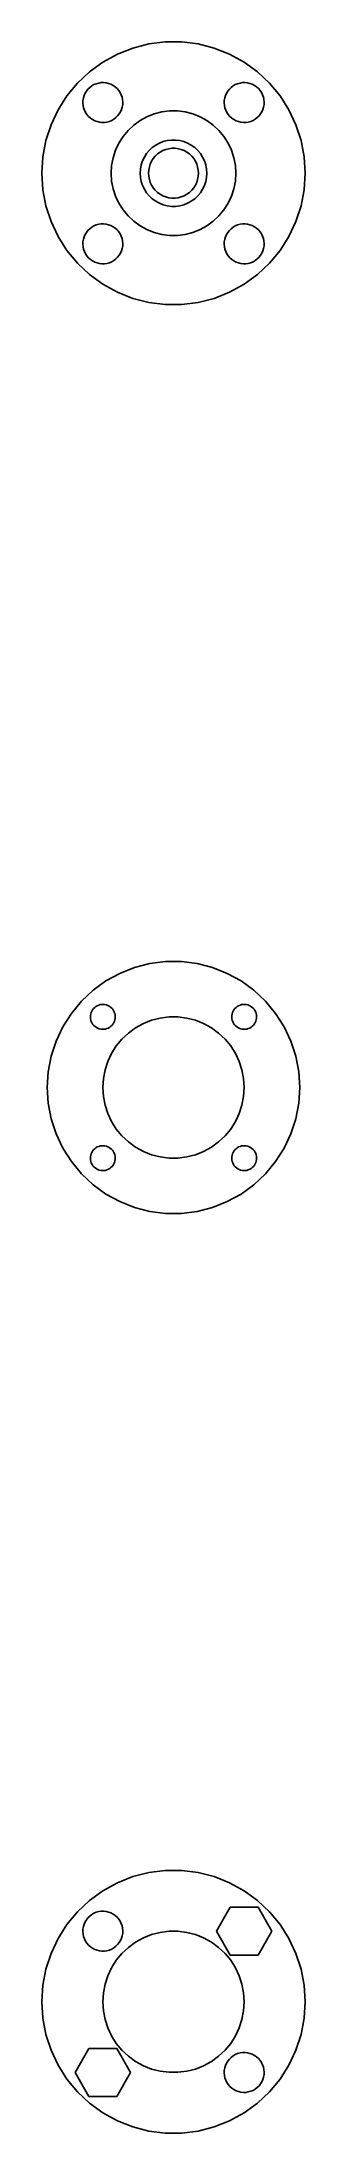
# Model space of a CAD drawing. Header units: metres. Extents: x -16 to 16, y -16 to 236.
import ezdxf

# ---------------------------------------------------------------- set-up
doc = ezdxf.new("R2010")
doc.units = ezdxf.units.M

msp = doc.modelspace()

# ---------------------------------------------------------------- linework, layer by layer
for p, q in [((-6.7422, 234.328), (-8.4848, 233.37)), ((-4.89328, 235.06), (-6.7422, 234.328)), ((-2.96718, 235.555), (-4.89328, 235.06)), ((-0.99428, 235.804), (-2.96718, 235.555)), ((0.99428, 235.804), (-0.99428, 235.804)), ((2.96718, 235.555), (0.99428, 235.804)), ((4.89328, 235.06), (2.96718, 235.555)), ((6.7422, 234.328), (4.89328, 235.06)), ((8.4848, 233.37), (6.7422, 234.328)), ((-10.0936, 232.201), (-11.5432, 230.84)), ((-8.4848, 233.37), (-10.0936, 232.201)), ((10.0936, 232.201), (8.4848, 233.37)), ((11.5432, 230.84), (10.0936, 232.201)), ((-12.8108, 229.308), (-13.8763, 227.629)), ((-11.5432, 230.84), (-12.8108, 229.308)), ((-10.8868, 228.751), (-10.8366, 229.048)), ((-10.8366, 229.048), (-10.7495, 229.337)), ((-10.7495, 229.337), (-10.6269, 229.612)), ((-10.6269, 229.612), (-10.4707, 229.87)), ((-10.4707, 229.87), (-10.2835, 230.106)), ((-10.2835, 230.106), (-10.0682, 230.317)), ((-10.0682, 230.317), (-9.82812, 230.499)), ((-9.82812, 230.499), (-9.56712, 230.65)), ((-9.56712, 230.65), (-9.28928, 230.766)), ((-9.28928, 230.766), (-8.99898, 230.848)), ((-8.99898, 230.848), (-8.70082, 230.892)), ((-8.70082, 230.892), (-8.39949, 230.898)), ((-8.39949, 230.898), (-8.09975, 230.866)), ((-8.09975, 230.866), (-7.80632, 230.798)), ((-7.80632, 230.798), (-7.52382, 230.693)), ((-7.52382, 230.693), (-7.25673, 230.553)), ((-7.25673, 230.553), (-7.00923, 230.381)), ((-7.00923, 230.381), (-6.78526, 230.179)), ((-6.78526, 230.179), (-6.58832, 229.951)), ((-6.58832, 229.951), (-6.42152, 229.7)), ((-6.42152, 229.7), (-6.28752, 229.43)), ((-6.28752, 229.43), (-6.1884, 229.145)), ((-6.1884, 229.145), (-6.12573, 228.851)), ((6.11314, 228.751), (6.16341, 229.048)), ((6.16341, 229.048), (6.25052, 229.337)), ((6.25052, 229.337), (6.37311, 229.612)), ((6.37311, 229.612), (6.52924, 229.87)), ((6.52924, 229.87), (6.71645, 230.106)), ((6.71645, 230.106), (6.93178, 230.317)), ((6.93178, 230.317), (7.17186, 230.499)), ((7.17186, 230.499), (7.43286, 230.65)), ((7.43286, 230.65), (7.71071, 230.766)), ((7.71071, 230.766), (8.00101, 230.848)), ((8.00101, 230.848), (8.29916, 230.892)), ((8.29916, 230.892), (8.60049, 230.898)), ((8.60049, 230.898), (8.90024, 230.866)), ((8.90024, 230.866), (9.19366, 230.798)), ((9.19366, 230.798), (9.47617, 230.693)), ((9.47617, 230.693), (9.74326, 230.553)), ((9.74326, 230.553), (9.99075, 230.381)), ((9.99075, 230.381), (10.2147, 230.179)), ((10.2147, 230.179), (10.4117, 229.951)), ((10.4117, 229.951), (10.5785, 229.7)), ((10.5785, 229.7), (10.7125, 229.43)), ((10.7125, 229.43), (10.8116, 229.145)), ((10.8116, 229.145), (10.8743, 228.851)), ((12.8108, 229.308), (11.5432, 230.84)), ((13.8763, 227.629), (12.8108, 229.308)), ((-13.8763, 227.629), (-14.723, 225.829)), ((-10.8995, 228.45), (-10.8868, 228.751)), ((-10.8743, 228.149), (-10.8995, 228.45)), ((-10.8116, 227.855), (-10.8743, 228.149)), ((-10.7125, 227.57), (-10.8116, 227.855)), ((-10.5785, 227.3), (-10.7125, 227.57)), ((-10.4117, 227.049), (-10.5785, 227.3)), ((-10.2147, 226.821), (-10.4117, 227.049)), ((-9.99075, 226.619), (-10.2147, 226.821)), ((-9.74326, 226.447), (-9.99075, 226.619)), ((-9.47617, 226.307), (-9.74326, 226.447)), ((-7.17186, 226.501), (-7.43286, 226.35)), ((-6.93178, 226.683), (-7.17186, 226.501)), ((-6.71645, 226.894), (-6.93178, 226.683)), ((-6.52924, 227.13), (-6.71645, 226.894)), ((-6.37311, 227.388), (-6.52924, 227.13)), ((-6.25052, 227.663), (-6.37311, 227.388)), ((-6.16341, 227.952), (-6.25052, 227.663)), ((-6.11314, 228.249), (-6.16341, 227.952)), ((-6.12573, 228.851), (-6.10052, 228.55)), ((-6.10052, 228.55), (-6.11314, 228.249)), ((-4.01869, 226.332), (-3.19334, 226.786)), ((-3.19334, 226.786), (-2.31763, 227.133)), ((-2.31763, 227.133), (-1.40535, 227.367)), ((-1.40535, 227.367), (-0.47092, 227.485)), ((-0.47092, 227.485), (0.47092, 227.485)), ((0.47092, 227.485), (1.40535, 227.367)), ((1.40535, 227.367), (2.31763, 227.133)), ((2.31763, 227.133), (3.19334, 226.786)), ((3.19334, 226.786), (4.01869, 226.332)), ((6.10052, 228.45), (6.11314, 228.751)), ((6.12573, 228.149), (6.10052, 228.45)), ((6.1884, 227.855), (6.12573, 228.149)), ((6.28752, 227.57), (6.1884, 227.855)), ((6.42152, 227.3), (6.28752, 227.57)), ((6.58832, 227.049), (6.42152, 227.3)), ((6.78526, 226.821), (6.58832, 227.049)), ((7.00923, 226.619), (6.78526, 226.821)), ((7.25673, 226.447), (7.00923, 226.619)), ((7.52382, 226.307), (7.25673, 226.447)), ((9.82812, 226.501), (9.56712, 226.35)), ((10.0682, 226.683), (9.82812, 226.501)), ((10.2835, 226.894), (10.0682, 226.683)), ((10.4707, 227.13), (10.2835, 226.894)), ((10.6269, 227.388), (10.4707, 227.13)), ((10.7495, 227.663), (10.6269, 227.388)), ((10.8366, 227.952), (10.7495, 227.663)), ((10.8868, 228.249), (10.8366, 227.952)), ((10.8743, 228.851), (10.8995, 228.55)), ((10.8995, 228.55), (10.8868, 228.249)), ((14.723, 225.829), (13.8763, 227.629)), ((-15.3375, 223.938), (-15.7101, 221.985)), ((-14.723, 225.829), (-15.3375, 223.938)), ((-9.19366, 226.202), (-9.47617, 226.307)), ((-8.90024, 226.134), (-9.19366, 226.202)), ((-8.60049, 226.102), (-8.90024, 226.134)), ((-8.29916, 226.108), (-8.60049, 226.102)), ((-8.00101, 226.152), (-8.29916, 226.108)), ((-7.71071, 226.233), (-8.00101, 226.152)), ((-7.43286, 226.35), (-7.71071, 226.233)), ((-6.5723, 223.613), (-6.06763, 224.408)), ((-6.06763, 224.408), (-5.46725, 225.134)), ((-5.46725, 225.134), (-4.78067, 225.779)), ((-4.78067, 225.779), (-4.01869, 226.332)), ((-0.25116, 223.992), (-0.74951, 223.929)), ((0.25116, 223.992), (-0.25116, 223.992)), ((0.74951, 223.929), (0.25116, 223.992)), ((4.01869, 226.332), (4.78067, 225.779)), ((4.78067, 225.779), (5.46725, 225.134)), ((5.46725, 225.134), (6.06763, 224.408)), ((6.06763, 224.408), (6.5723, 223.613)), ((7.80632, 226.202), (7.52382, 226.307)), ((8.09975, 226.134), (7.80632, 226.202)), ((8.39949, 226.102), (8.09975, 226.134)), ((8.70082, 226.108), (8.39949, 226.102)), ((8.99898, 226.152), (8.70082, 226.108)), ((9.28928, 226.233), (8.99898, 226.152)), ((9.56712, 226.35), (9.28928, 226.233)), ((15.3375, 223.938), (14.723, 225.829)), ((15.7101, 221.985), (15.3375, 223.938)), ((-15.7101, 221.985), (-15.835, 220)), ((-7.44086, 220.94), (-7.26436, 221.865)), ((-7.26436, 221.865), (-6.97331, 222.761)), ((-6.97331, 222.761), (-6.5723, 223.613)), ((-3.7191, 221.472), (-3.87433, 220.995)), ((-3.50522, 221.927), (-3.7191, 221.472)), ((-3.23605, 222.351), (-3.50522, 221.927)), ((-2.91586, 222.738), (-3.23605, 222.351)), ((-2.54968, 223.082), (-2.91586, 222.738)), ((-2.78932, 221.104), (-2.62891, 221.445)), ((-2.62891, 221.445), (-2.42705, 221.763)), ((-2.1433, 223.377), (-2.54968, 223.082)), ((-2.42705, 221.763), (-2.1869, 222.054)), ((-2.1869, 222.054), (-1.91226, 222.312)), ((-1.70311, 223.619), (-2.1433, 223.377)), ((-1.91226, 222.312), (-1.60747, 222.533)), ((-1.23605, 223.804), (-1.70311, 223.619)), ((-1.60747, 222.533), (-1.27733, 222.714)), ((-1.27733, 222.714), (-0.92705, 222.853)), ((-0.74951, 223.929), (-1.23605, 223.804)), ((-0.92705, 222.853), (-0.56213, 222.947)), ((-0.56213, 222.947), (-0.18837, 222.994)), ((-0.18837, 222.994), (0.18837, 222.994)), ((0.18837, 222.994), (0.56213, 222.947)), ((0.56213, 222.947), (0.92705, 222.853)), ((1.23605, 223.804), (0.74951, 223.929)), ((0.92705, 222.853), (1.27733, 222.714)), ((1.70311, 223.619), (1.23605, 223.804)), ((1.27733, 222.714), (1.60747, 222.533)), ((1.60747, 222.533), (1.91226, 222.312)), ((2.1433, 223.377), (1.70311, 223.619)), ((1.91226, 222.312), (2.1869, 222.054)), ((2.54968, 223.082), (2.1433, 223.377)), ((2.1869, 222.054), (2.42705, 221.763)), ((2.42705, 221.763), (2.62891, 221.445)), ((2.91586, 222.738), (2.54968, 223.082)), ((2.62891, 221.445), (2.78932, 221.104)), ((3.23605, 222.351), (2.91586, 222.738)), ((3.50522, 221.927), (3.23605, 222.351)), ((3.7191, 221.472), (3.50522, 221.927)), ((3.87433, 220.995), (3.7191, 221.472)), ((6.5723, 223.613), (6.97331, 222.761)), ((6.97331, 222.761), (7.26436, 221.865)), ((7.26436, 221.865), (7.44086, 220.94)), ((15.835, 220), (15.7101, 221.985)), ((-15.835, 220), (-15.7101, 218.015)), ((-7.5, 220), (-7.44086, 220.94)), ((-7.44086, 219.06), (-7.5, 220)), ((-7.26436, 218.135), (-7.44086, 219.06)), ((-3.96844, 220.501), (-4, 220)), ((-4, 220), (-3.96844, 219.499)), ((-3.87433, 220.995), (-3.96844, 220.501)), ((-3.96844, 219.499), (-3.87433, 219.005)), ((-3.87433, 219.005), (-3.7191, 218.528)), ((-3, 220), (-2.97633, 220.376)), ((-2.97633, 219.624), (-3, 220)), ((-2.97633, 220.376), (-2.90575, 220.746)), ((-2.90575, 219.254), (-2.97633, 219.624)), ((-2.90575, 220.746), (-2.78932, 221.104)), ((-2.78932, 218.896), (-2.90575, 219.254)), ((2.78932, 221.104), (2.90575, 220.746)), ((2.90575, 219.254), (2.78932, 218.896)), ((2.90575, 220.746), (2.97633, 220.376)), ((2.97633, 219.624), (2.90575, 219.254)), ((2.97633, 220.376), (3, 220)), ((3, 220), (2.97633, 219.624)), ((3.7191, 218.528), (3.87433, 219.005)), ((3.96844, 220.501), (3.87433, 220.995)), ((3.87433, 219.005), (3.96844, 219.499)), ((4, 220), (3.96844, 220.501)), ((3.96844, 219.499), (4, 220)), ((7.44086, 219.06), (7.26436, 218.135)), ((7.44086, 220.94), (7.5, 220)), ((7.5, 220), (7.44086, 219.06)), ((15.7101, 218.015), (15.835, 220)), ((-15.7101, 218.015), (-15.3375, 216.062)), ((-6.97331, 217.239), (-7.26436, 218.135)), ((-6.5723, 216.387), (-6.97331, 217.239)), ((-6.06763, 215.592), (-6.5723, 216.387)), ((-3.7191, 218.528), (-3.50522, 218.073)), ((-3.50522, 218.073), (-3.23605, 217.649)), ((-3.23605, 217.649), (-2.91586, 217.262)), ((-2.91586, 217.262), (-2.54968, 216.918)), ((-2.62891, 218.555), (-2.78932, 218.896)), ((-2.42705, 218.237), (-2.62891, 218.555)), ((-2.54968, 216.918), (-2.1433, 216.623)), ((-2.1869, 217.946), (-2.42705, 218.237)), ((-1.91226, 217.688), (-2.1869, 217.946)), ((-2.1433, 216.623), (-1.70311, 216.381)), ((-1.60747, 217.467), (-1.91226, 217.688)), ((-1.27733, 217.286), (-1.60747, 217.467)), ((-0.92705, 217.147), (-1.27733, 217.286)), ((-0.56213, 217.053), (-0.92705, 217.147)), ((-0.18837, 217.006), (-0.56213, 217.053)), ((0.18837, 217.006), (-0.18837, 217.006)), ((0.56213, 217.053), (0.18837, 217.006)), ((0.92705, 217.147), (0.56213, 217.053)), ((1.27733, 217.286), (0.92705, 217.147)), ((1.60747, 217.467), (1.27733, 217.286)), ((1.91226, 217.688), (1.60747, 217.467)), ((1.70311, 216.381), (2.1433, 216.623)), ((2.1869, 217.946), (1.91226, 217.688)), ((2.1433, 216.623), (2.54968, 216.918)), ((2.42705, 218.237), (2.1869, 217.946)), ((2.62891, 218.555), (2.42705, 218.237)), ((2.54968, 216.918), (2.91586, 217.262)), ((2.78932, 218.896), (2.62891, 218.555)), ((2.91586, 217.262), (3.23605, 217.649)), ((3.23605, 217.649), (3.50522, 218.073)), ((3.50522, 218.073), (3.7191, 218.528)), ((6.5723, 216.387), (6.06763, 215.592)), ((6.97331, 217.239), (6.5723, 216.387)), ((7.26436, 218.135), (6.97331, 217.239)), ((15.3375, 216.062), (15.7101, 218.015)), ((-15.3375, 216.062), (-14.723, 214.171)), ((-14.723, 214.171), (-13.8763, 212.371)), ((-8.99898, 213.848), (-8.70082, 213.892)), ((-8.70082, 213.892), (-8.39949, 213.898)), ((-8.39949, 213.898), (-8.09975, 213.866)), ((-5.46725, 214.866), (-6.06763, 215.592)), ((-4.78067, 214.221), (-5.46725, 214.866)), ((-4.01869, 213.668), (-4.78067, 214.221)), ((-1.70311, 216.381), (-1.23605, 216.196)), ((-1.23605, 216.196), (-0.74951, 216.071)), ((-0.74951, 216.071), (-0.25116, 216.008)), ((-0.25116, 216.008), (0.25116, 216.008)), ((0.25116, 216.008), (0.74951, 216.071)), ((0.74951, 216.071), (1.23605, 216.196)), ((1.23605, 216.196), (1.70311, 216.381)), ((4.78067, 214.221), (4.01869, 213.668)), ((5.46725, 214.866), (4.78067, 214.221)), ((6.06763, 215.592), (5.46725, 214.866)), ((8.00101, 213.848), (8.29916, 213.892)), ((8.29916, 213.892), (8.60049, 213.898)), ((8.60049, 213.898), (8.90024, 213.866)), ((13.8763, 212.371), (14.723, 214.171)), ((14.723, 214.171), (15.3375, 216.062)), ((-13.8763, 212.371), (-12.8108, 210.692)), ((-10.8995, 211.45), (-10.8868, 211.751)), ((-10.8743, 211.149), (-10.8995, 211.45)), ((-10.8868, 211.751), (-10.8366, 212.048)), ((-10.8366, 212.048), (-10.7495, 212.337)), ((-10.7495, 212.337), (-10.6269, 212.612)), ((-10.6269, 212.612), (-10.4707, 212.87)), ((-10.4707, 212.87), (-10.2835, 213.106)), ((-10.2835, 213.106), (-10.0682, 213.317)), ((-10.0682, 213.317), (-9.82812, 213.499)), ((-9.82812, 213.499), (-9.56712, 213.65)), ((-9.56712, 213.65), (-9.28928, 213.767)), ((-9.28928, 213.767), (-8.99898, 213.848)), ((-8.09975, 213.866), (-7.80632, 213.798)), ((-7.80632, 213.798), (-7.52382, 213.693)), ((-7.52382, 213.693), (-7.25673, 213.553)), ((-7.25673, 213.553), (-7.00923, 213.381)), ((-7.00923, 213.381), (-6.78526, 213.179)), ((-6.78526, 213.179), (-6.58832, 212.951)), ((-6.58832, 212.951), (-6.42152, 212.7)), ((-6.42152, 212.7), (-6.28752, 212.43)), ((-6.28752, 212.43), (-6.1884, 212.145)), ((-6.1884, 212.145), (-6.12573, 211.851)), ((-6.12573, 211.851), (-6.10052, 211.55)), ((-6.10052, 211.55), (-6.11314, 211.249)), ((-3.19334, 213.214), (-4.01869, 213.668)), ((-2.31763, 212.867), (-3.19334, 213.214)), ((-1.40535, 212.633), (-2.31763, 212.867)), ((-0.47092, 212.515), (-1.40535, 212.633)), ((0.47092, 212.515), (-0.47092, 212.515)), ((1.40535, 212.633), (0.47092, 212.515)), ((2.31763, 212.867), (1.40535, 212.633)), ((3.19334, 213.214), (2.31763, 212.867)), ((4.01869, 213.668), (3.19334, 213.214)), ((6.10052, 211.45), (6.11314, 211.751)), ((6.12573, 211.149), (6.10052, 211.45)), ((6.11314, 211.751), (6.16341, 212.048)), ((6.16341, 212.048), (6.25052, 212.337)), ((6.25052, 212.337), (6.37311, 212.612)), ((6.37311, 212.612), (6.52924, 212.87)), ((6.52924, 212.87), (6.71645, 213.106)), ((6.71645, 213.106), (6.93178, 213.317)), ((6.93178, 213.317), (7.17186, 213.499)), ((7.17186, 213.499), (7.43286, 213.65)), ((7.43286, 213.65), (7.71071, 213.767)), ((7.71071, 213.767), (8.00101, 213.848)), ((8.90024, 213.866), (9.19366, 213.798)), ((9.19366, 213.798), (9.47617, 213.693)), ((9.47617, 213.693), (9.74326, 213.553)), ((9.74326, 213.553), (9.99075, 213.381)), ((9.99075, 213.381), (10.2147, 213.179)), ((10.2147, 213.179), (10.4117, 212.951)), ((10.4117, 212.951), (10.5785, 212.7)), ((10.5785, 212.7), (10.7125, 212.43)), ((10.7125, 212.43), (10.8116, 212.145)), ((10.8116, 212.145), (10.8743, 211.851)), ((10.8743, 211.851), (10.8995, 211.55)), ((10.8995, 211.55), (10.8868, 211.249)), ((12.8108, 210.692), (13.8763, 212.371)), ((-12.8108, 210.692), (-11.5432, 209.16)), ((-11.5432, 209.16), (-10.0936, 207.799)), ((-10.8116, 210.855), (-10.8743, 211.149)), ((-10.7125, 210.57), (-10.8116, 210.855)), ((-10.5785, 210.3), (-10.7125, 210.57)), ((-10.4117, 210.049), (-10.5785, 210.3)), ((-10.2147, 209.821), (-10.4117, 210.049)), ((-9.99075, 209.619), (-10.2147, 209.821)), ((-9.74326, 209.447), (-9.99075, 209.619)), ((-9.47617, 209.307), (-9.74326, 209.447)), ((-9.19366, 209.202), (-9.47617, 209.307)), ((-8.90024, 209.134), (-9.19366, 209.202)), ((-8.60049, 209.102), (-8.90024, 209.134)), ((-8.29916, 209.108), (-8.60049, 209.102)), ((-8.00101, 209.152), (-8.29916, 209.108)), ((-7.71071, 209.234), (-8.00101, 209.152)), ((-7.43286, 209.35), (-7.71071, 209.234)), ((-7.17186, 209.501), (-7.43286, 209.35)), ((-6.93178, 209.683), (-7.17186, 209.501)), ((-6.71645, 209.894), (-6.93178, 209.683)), ((-6.52924, 210.13), (-6.71645, 209.894)), ((-6.37311, 210.388), (-6.52924, 210.13)), ((-6.25052, 210.663), (-6.37311, 210.388)), ((-6.16341, 210.952), (-6.25052, 210.663)), ((-6.11314, 211.249), (-6.16341, 210.952)), ((6.1884, 210.855), (6.12573, 211.149)), ((6.28752, 210.57), (6.1884, 210.855)), ((6.42152, 210.3), (6.28752, 210.57)), ((6.58832, 210.049), (6.42152, 210.3)), ((6.78526, 209.821), (6.58832, 210.049)), ((7.00923, 209.619), (6.78526, 209.821)), ((7.25673, 209.447), (7.00923, 209.619)), ((7.52382, 209.307), (7.25673, 209.447)), ((7.80632, 209.202), (7.52382, 209.307)), ((8.09975, 209.134), (7.80632, 209.202)), ((8.39949, 209.102), (8.09975, 209.134)), ((8.70082, 209.108), (8.39949, 209.102)), ((8.99898, 209.152), (8.70082, 209.108)), ((9.28928, 209.234), (8.99898, 209.152)), ((9.56712, 209.35), (9.28928, 209.234)), ((9.82812, 209.501), (9.56712, 209.35)), ((10.0682, 209.683), (9.82812, 209.501)), ((10.2835, 209.894), (10.0682, 209.683)), ((10.0936, 207.799), (11.5432, 209.16)), ((10.4707, 210.13), (10.2835, 209.894)), ((10.6269, 210.388), (10.4707, 210.13)), ((10.7495, 210.663), (10.6269, 210.388)), ((10.8366, 210.952), (10.7495, 210.663)), ((10.8868, 211.249), (10.8366, 210.952)), ((11.5432, 209.16), (12.8108, 210.692)), ((-10.0936, 207.799), (-8.4848, 206.63)), ((-8.4848, 206.63), (-6.7422, 205.672)), ((6.7422, 205.672), (8.4848, 206.63)), ((8.4848, 206.63), (10.0936, 207.799)), ((-6.7422, 205.672), (-4.89328, 204.94)), ((-4.89328, 204.94), (-2.96718, 204.445)), ((-2.96718, 204.445), (-0.99428, 204.196)), ((-0.99428, 204.196), (0.99428, 204.196)), ((0.99428, 204.196), (2.96718, 204.445)), ((2.96718, 204.445), (4.89328, 204.94)), ((4.89328, 204.94), (6.7422, 205.672)), ((-6.46175, 123.732), (-8.13185, 122.814)), ((-4.68973, 124.434), (-6.46175, 123.732)), ((-2.84375, 124.907), (-4.68973, 124.434)), ((-0.95293, 125.146), (-2.84375, 124.907)), ((0.95293, 125.146), (-0.95293, 125.146)), ((2.84375, 124.907), (0.95293, 125.146)), ((4.68973, 124.434), (2.84375, 124.907)), ((6.46175, 123.732), (4.68973, 124.434)), ((8.13185, 122.814), (6.46175, 123.732)), ((-9.67372, 121.694), (-11.063, 120.389)), ((-8.13185, 122.814), (-9.67372, 121.694)), ((9.67372, 121.694), (8.13185, 122.814)), ((11.063, 120.389), (9.67372, 121.694)), ((-12.2779, 118.92), (-13.2991, 117.311)), ((-11.063, 120.389), (-12.2779, 118.92)), ((-9.99966, 118.469), (-9.99178, 118.657)), ((-9.9839, 118.281), (-9.99966, 118.469)), ((-9.99178, 118.657), (-9.96036, 118.843)), ((-9.94473, 118.097), (-9.9839, 118.281)), ((-9.96036, 118.843), (-9.90591, 119.023)), ((-9.90591, 119.023), (-9.8293, 119.195)), ((-9.8293, 119.195), (-9.73172, 119.356)), ((-9.73172, 119.356), (-9.61472, 119.504)), ((-9.61472, 119.504), (-9.48012, 119.635)), ((-9.48012, 119.635), (-9.33008, 119.749)), ((-9.33008, 119.749), (-9.16695, 119.844)), ((-9.16695, 119.844), (-8.99329, 119.917)), ((-8.99329, 119.917), (-8.81186, 119.967)), ((-8.81186, 119.967), (-8.6255, 119.995)), ((-8.6255, 119.995), (-8.43718, 119.999)), ((-8.43718, 119.999), (-8.24983, 119.979)), ((-8.24983, 119.979), (-8.06645, 119.936)), ((-8.06645, 119.936), (-7.88989, 119.87)), ((-7.88989, 119.87), (-7.72295, 119.783)), ((-7.72295, 119.783), (-7.56827, 119.676)), ((-7.56827, 119.676), (-7.42828, 119.549)), ((-7.42828, 119.549), (-7.30519, 119.407)), ((-7.30519, 119.407), (-7.20096, 119.25)), ((-7.20096, 119.25), (-7.1172, 119.081)), ((-7.1172, 119.081), (-7.05525, 118.903)), ((-7.05525, 118.903), (-7.01608, 118.719)), ((-7.00821, 118.343), (-7.03963, 118.157)), ((-7.01608, 118.719), (-7.00032, 118.531)), ((-7.00032, 118.531), (-7.00821, 118.343)), ((-2.62663, 118.084), (-1.59273, 118.349)), ((-1.59273, 118.349), (-0.53371, 118.483)), ((-0.53371, 118.483), (0.53371, 118.483)), ((0.53371, 118.483), (1.59273, 118.349)), ((1.59273, 118.349), (2.62663, 118.084)), ((7.00032, 118.469), (7.00821, 118.657)), ((7.01608, 118.281), (7.00032, 118.469)), ((7.00821, 118.657), (7.03963, 118.843)), ((7.05525, 118.097), (7.01608, 118.281)), ((7.03963, 118.843), (7.09407, 119.023)), ((7.09407, 119.023), (7.17068, 119.195)), ((7.17068, 119.195), (7.26826, 119.356)), ((7.26826, 119.356), (7.38527, 119.504)), ((7.38527, 119.504), (7.51987, 119.635)), ((7.51987, 119.635), (7.66991, 119.749)), ((7.66991, 119.749), (7.83304, 119.844)), ((7.83304, 119.844), (8.0067, 119.917)), ((8.0067, 119.917), (8.18813, 119.967)), ((8.18813, 119.967), (8.37448, 119.995)), ((8.37448, 119.995), (8.56281, 119.999)), ((8.56281, 119.999), (8.75015, 119.979)), ((8.75015, 119.979), (8.93353, 119.936)), ((8.93353, 119.936), (9.11009, 119.87)), ((9.11009, 119.87), (9.27704, 119.783)), ((9.27704, 119.783), (9.43172, 119.676)), ((9.43172, 119.676), (9.5717, 119.549)), ((9.5717, 119.549), (9.69479, 119.407)), ((9.69479, 119.407), (9.79903, 119.25)), ((9.79903, 119.25), (9.88278, 119.081)), ((9.88278, 119.081), (9.94473, 118.903)), ((9.94473, 118.903), (9.9839, 118.719)), ((9.99178, 118.343), (9.96036, 118.157)), ((9.9839, 118.719), (9.99966, 118.531)), ((9.99966, 118.531), (9.99178, 118.343)), ((12.2779, 118.92), (11.063, 120.389)), ((13.2991, 117.311), (12.2779, 118.92)), ((-13.2991, 117.311), (-14.1105, 115.587)), ((-9.88278, 117.919), (-9.94473, 118.097)), ((-9.79903, 117.75), (-9.88278, 117.919)), ((-9.69479, 117.593), (-9.79903, 117.75)), ((-9.5717, 117.451), (-9.69479, 117.593)), ((-9.43172, 117.324), (-9.5717, 117.451)), ((-9.27704, 117.217), (-9.43172, 117.324)), ((-9.11009, 117.13), (-9.27704, 117.217)), ((-8.93353, 117.064), (-9.11009, 117.13)), ((-8.75015, 117.021), (-8.93353, 117.064)), ((-8.56281, 117.001), (-8.75015, 117.021)), ((-8.37448, 117.005), (-8.56281, 117.001)), ((-8.18813, 117.033), (-8.37448, 117.005)), ((-8.0067, 117.083), (-8.18813, 117.033)), ((-7.83304, 117.156), (-8.0067, 117.083)), ((-7.66991, 117.251), (-7.83304, 117.156)), ((-7.51987, 117.365), (-7.66991, 117.251)), ((-7.38527, 117.496), (-7.51987, 117.365)), ((-7.26826, 117.644), (-7.38527, 117.496)), ((-7.17068, 117.805), (-7.26826, 117.644)), ((-7.09407, 117.977), (-7.17068, 117.805)), ((-7.03963, 118.157), (-7.09407, 117.977)), ((-6.87663, 114.996), (-6.19623, 115.819)), ((-6.19623, 115.819), (-5.41809, 116.549)), ((-5.41809, 116.549), (-4.55452, 117.177)), ((-4.55452, 117.177), (-3.61911, 117.691)), ((-3.61911, 117.691), (-2.62663, 118.084)), ((2.62663, 118.084), (3.61911, 117.691)), ((3.61911, 117.691), (4.55452, 117.177)), ((4.55452, 117.177), (5.41809, 116.549)), ((5.41809, 116.549), (6.19623, 115.819)), ((6.19623, 115.819), (6.87663, 114.996)), ((7.1172, 117.919), (7.05525, 118.097)), ((7.20096, 117.75), (7.1172, 117.919)), ((7.30519, 117.593), (7.20096, 117.75)), ((7.42828, 117.451), (7.30519, 117.593)), ((7.56827, 117.324), (7.42828, 117.451)), ((7.72295, 117.217), (7.56827, 117.324)), ((7.88989, 117.13), (7.72295, 117.217)), ((8.06645, 117.064), (7.88989, 117.13)), ((8.24983, 117.021), (8.06645, 117.064)), ((8.43718, 117.001), (8.24983, 117.021)), ((8.6255, 117.005), (8.43718, 117.001)), ((8.81186, 117.033), (8.6255, 117.005)), ((8.99329, 117.083), (8.81186, 117.033)), ((9.16695, 117.156), (8.99329, 117.083)), ((9.33008, 117.251), (9.16695, 117.156)), ((9.48012, 117.365), (9.33008, 117.251)), ((9.61472, 117.496), (9.48012, 117.365)), ((9.73172, 117.644), (9.61472, 117.496)), ((9.8293, 117.805), (9.73172, 117.644)), ((9.90591, 117.977), (9.8293, 117.805)), ((9.96036, 118.157), (9.90591, 117.977)), ((14.1105, 115.587), (13.2991, 117.311)), ((-14.6995, 113.774), (-15.0566, 111.902)), ((-14.1105, 115.587), (-14.6995, 113.774)), ((-7.90309, 113.129), (-7.44859, 114.095)), ((-7.44859, 114.095), (-6.87663, 114.996)), ((6.87663, 114.996), (7.44859, 114.095)), ((7.44859, 114.095), (7.90309, 113.129)), ((14.6995, 113.774), (14.1105, 115.587)), ((15.0566, 111.902), (14.6995, 113.774)), ((-15.0566, 111.902), (-15.1763, 110)), ((-8.5, 110), (-8.43297, 111.065)), ((-8.43297, 111.065), (-8.23296, 112.114)), ((-8.23296, 112.114), (-7.90309, 113.129)), ((7.90309, 113.129), (8.23296, 112.114)), ((8.23296, 112.114), (8.43297, 111.065)), ((8.43297, 111.065), (8.5, 110)), ((15.1763, 110), (15.0566, 111.902)), ((-15.1763, 110), (-15.0566, 108.098)), ((-8.43297, 108.935), (-8.5, 110)), ((-8.23296, 107.886), (-8.43297, 108.935)), ((8.43297, 108.935), (8.23296, 107.886)), ((8.5, 110), (8.43297, 108.935)), ((15.0566, 108.098), (15.1763, 110)), ((-15.0566, 108.098), (-14.6995, 106.226)), ((-14.6995, 106.226), (-14.1105, 104.413)), ((-7.90309, 106.871), (-8.23296, 107.886)), ((-7.44859, 105.905), (-7.90309, 106.871)), ((-6.87663, 105.004), (-7.44859, 105.905)), ((7.44859, 105.905), (6.87663, 105.004)), ((7.90309, 106.871), (7.44859, 105.905)), ((8.23296, 107.886), (7.90309, 106.871)), ((14.1105, 104.413), (14.6995, 106.226)), ((14.6995, 106.226), (15.0566, 108.098)), ((-14.1105, 104.413), (-13.2991, 102.689)), ((-6.19623, 104.181), (-6.87663, 105.004)), ((-5.41809, 103.451), (-6.19623, 104.181)), ((-4.55452, 102.823), (-5.41809, 103.451)), ((5.41809, 103.451), (4.55452, 102.823)), ((6.19623, 104.181), (5.41809, 103.451)), ((6.87663, 105.004), (6.19623, 104.181)), ((13.2991, 102.689), (14.1105, 104.413)), ((-13.2991, 102.689), (-12.2779, 101.08)), ((-12.2779, 101.08), (-11.063, 99.6111)), ((-9.99966, 101.469), (-9.99178, 101.657)), ((-9.9839, 101.281), (-9.99966, 101.469)), ((-9.99178, 101.657), (-9.96036, 101.843)), ((-9.94473, 101.097), (-9.9839, 101.281)), ((-9.96036, 101.843), (-9.90591, 102.023)), ((-9.88278, 100.919), (-9.94473, 101.097)), ((-9.90591, 102.023), (-9.8293, 102.195)), ((-9.79903, 100.75), (-9.88278, 100.919)), ((-9.8293, 102.195), (-9.73172, 102.356)), ((-9.69479, 100.593), (-9.79903, 100.75)), ((-9.73172, 102.356), (-9.61472, 102.504)), ((-9.61472, 102.504), (-9.48012, 102.635)), ((-9.48012, 102.635), (-9.33008, 102.749)), ((-9.33008, 102.749), (-9.16695, 102.844)), ((-9.16695, 102.844), (-8.99329, 102.917)), ((-8.99329, 102.917), (-8.81186, 102.967)), ((-8.81186, 102.967), (-8.6255, 102.995)), ((-8.6255, 102.995), (-8.43718, 102.999)), ((-8.43718, 102.999), (-8.24983, 102.979)), ((-8.24983, 102.979), (-8.06645, 102.936)), ((-8.06645, 102.936), (-7.88989, 102.87)), ((-7.88989, 102.87), (-7.72295, 102.783)), ((-7.72295, 102.783), (-7.56827, 102.676)), ((-7.56827, 102.676), (-7.42828, 102.549)), ((-7.42828, 102.549), (-7.30519, 102.407)), ((-7.26826, 100.644), (-7.38527, 100.496)), ((-7.30519, 102.407), (-7.20096, 102.25)), ((-7.17068, 100.805), (-7.26826, 100.644)), ((-7.20096, 102.25), (-7.1172, 102.081)), ((-7.09407, 100.977), (-7.17068, 100.805)), ((-7.1172, 102.081), (-7.05525, 101.903)), ((-7.03963, 101.157), (-7.09407, 100.977)), ((-7.05525, 101.903), (-7.01608, 101.719)), ((-7.00821, 101.343), (-7.03963, 101.157)), ((-7.01608, 101.719), (-7.00032, 101.531)), ((-7.00032, 101.531), (-7.00821, 101.343)), ((-3.61911, 102.309), (-4.55452, 102.823)), ((-2.62663, 101.916), (-3.61911, 102.309)), ((-1.59273, 101.651), (-2.62663, 101.916)), ((-0.53371, 101.517), (-1.59273, 101.651)), ((0.53371, 101.517), (-0.53371, 101.517)), ((1.59273, 101.651), (0.53371, 101.517)), ((2.62663, 101.916), (1.59273, 101.651)), ((3.61911, 102.309), (2.62663, 101.916)), ((4.55452, 102.823), (3.61911, 102.309)), ((7.00032, 101.469), (7.00821, 101.657)), ((7.01608, 101.281), (7.00032, 101.469)), ((7.00821, 101.657), (7.03963, 101.843)), ((7.05525, 101.097), (7.01608, 101.281)), ((7.03963, 101.843), (7.09407, 102.023)), ((7.1172, 100.919), (7.05525, 101.097)), ((7.09407, 102.023), (7.17068, 102.195)), ((7.20096, 100.75), (7.1172, 100.919)), ((7.17068, 102.195), (7.26826, 102.356)), ((7.30519, 100.593), (7.20096, 100.75)), ((7.26826, 102.356), (7.38527, 102.504)), ((7.38527, 102.504), (7.51987, 102.635)), ((7.51987, 102.635), (7.66991, 102.749)), ((7.66991, 102.749), (7.83304, 102.844)), ((7.83304, 102.844), (8.0067, 102.917)), ((8.0067, 102.917), (8.18813, 102.967)), ((8.18813, 102.967), (8.37448, 102.995)), ((8.37448, 102.995), (8.56281, 102.999)), ((8.56281, 102.999), (8.75015, 102.979)), ((8.75015, 102.979), (8.93353, 102.936)), ((8.93353, 102.936), (9.11009, 102.87)), ((9.11009, 102.87), (9.27704, 102.783)), ((9.27704, 102.783), (9.43172, 102.676)), ((9.43172, 102.676), (9.5717, 102.549)), ((9.5717, 102.549), (9.69479, 102.407)), ((9.73172, 100.644), (9.61472, 100.496)), ((9.69479, 102.407), (9.79903, 102.25)), ((9.8293, 100.805), (9.73172, 100.644)), ((9.79903, 102.25), (9.88278, 102.081)), ((9.90591, 100.977), (9.8293, 100.805)), ((9.88278, 102.081), (9.94473, 101.903)), ((9.96036, 101.157), (9.90591, 100.977)), ((9.94473, 101.903), (9.9839, 101.719)), ((9.99178, 101.343), (9.96036, 101.157)), ((9.9839, 101.719), (9.99966, 101.531)), ((9.99966, 101.531), (9.99178, 101.343)), ((11.063, 99.6111), (12.2779, 101.08)), ((12.2779, 101.08), (13.2991, 102.689)), ((-11.063, 99.6111), (-9.67372, 98.3065)), ((-9.5717, 100.451), (-9.69479, 100.593)), ((-9.67372, 98.3065), (-8.13185, 97.1862)), ((-9.43172, 100.324), (-9.5717, 100.451)), ((-9.27704, 100.217), (-9.43172, 100.324)), ((-9.11009, 100.13), (-9.27704, 100.217)), ((-8.93353, 100.064), (-9.11009, 100.13)), ((-8.75015, 100.021), (-8.93353, 100.064)), ((-8.56281, 100.001), (-8.75015, 100.021)), ((-8.37448, 100.005), (-8.56281, 100.001)), ((-8.18813, 100.033), (-8.37448, 100.005)), ((-8.0067, 100.083), (-8.18813, 100.033)), ((-7.83304, 100.156), (-8.0067, 100.083)), ((-7.66991, 100.251), (-7.83304, 100.156)), ((-7.51987, 100.365), (-7.66991, 100.251)), ((-7.38527, 100.496), (-7.51987, 100.365)), ((7.42828, 100.451), (7.30519, 100.593)), ((7.56827, 100.324), (7.42828, 100.451)), ((7.72295, 100.217), (7.56827, 100.324)), ((7.88989, 100.13), (7.72295, 100.217)), ((8.06645, 100.064), (7.88989, 100.13)), ((8.24983, 100.021), (8.06645, 100.064)), ((8.13185, 97.1862), (9.67372, 98.3065)), ((8.43718, 100.001), (8.24983, 100.021)), ((8.6255, 100.005), (8.43718, 100.001)), ((8.81186, 100.033), (8.6255, 100.005)), ((8.99329, 100.083), (8.81186, 100.033)), ((9.16695, 100.156), (8.99329, 100.083)), ((9.33008, 100.251), (9.16695, 100.156)), ((9.48012, 100.365), (9.33008, 100.251)), ((9.61472, 100.496), (9.48012, 100.365)), ((9.67372, 98.3065), (11.063, 99.6111)), ((-8.13185, 97.1862), (-6.46175, 96.2681)), ((-6.46175, 96.2681), (-4.68973, 95.5665)), ((4.68973, 95.5665), (6.46175, 96.2681)), ((6.46175, 96.2681), (8.13185, 97.1862)), ((-4.68973, 95.5665), (-2.84375, 95.0925)), ((-2.84375, 95.0925), (-0.95293, 94.8537)), ((-0.95293, 94.8537), (0.95293, 94.8537)), ((0.95293, 94.8537), (2.84375, 95.0925)), ((2.84375, 95.0925), (4.68973, 95.5665)), ((-2.96718, 15.5545), (-4.89328, 15.06)), ((-0.99428, 15.8037), (-2.96718, 15.5545)), ((0.99428, 15.8037), (-0.99428, 15.8037)), ((2.96718, 15.5545), (0.99428, 15.8037)), ((4.89328, 15.06), (2.96718, 15.5545)), ((-8.4848, 13.3699), (-10.0936, 12.2011)), ((-6.7422, 14.3279), (-8.4848, 13.3699)), ((-4.89328, 15.06), (-6.7422, 14.3279)), ((6.7422, 14.3279), (4.89328, 15.06)), ((8.4848, 13.3699), (6.7422, 14.3279)), ((10.0936, 12.2011), (8.4848, 13.3699)), ((-11.5432, 10.8398), (-12.8108, 9.30757)), ((-10.0936, 12.2011), (-11.5432, 10.8398)), ((-10.4707, 9.86971), (-10.2835, 10.1059)), ((-10.2835, 10.1059), (-10.0682, 10.3168)), ((-10.0682, 10.3168), (-9.82812, 10.499)), ((-9.82812, 10.499), (-9.56712, 10.6497)), ((-9.56712, 10.6497), (-9.28928, 10.7665)), ((-9.28928, 10.7665), (-8.99898, 10.8475)), ((-8.99898, 10.8475), (-8.70082, 10.8916)), ((-8.70082, 10.8916), (-8.39949, 10.8979)), ((-8.39949, 10.8979), (-8.09975, 10.8664)), ((-8.09975, 10.8664), (-7.80632, 10.7976)), ((-7.80632, 10.7976), (-7.52382, 10.6925)), ((-7.52382, 10.6925), (-7.25673, 10.5529)), ((-7.25673, 10.5529), (-7.00923, 10.3809)), ((-7.00923, 10.3809), (-6.78526, 10.1792)), ((-6.78526, 10.1792), (-6.58832, 9.95103)), ((5.1534, 8.5), (6.82669, 11.3982)), ((6.82669, 11.3982), (10.1733, 11.3982)), ((11.5432, 10.8398), (10.0936, 12.2011)), ((10.1733, 11.3982), (11.8466, 8.49998)), ((12.8108, 9.30757), (11.5432, 10.8398)), ((-13.8763, 7.62856), (-14.723, 5.82924)), ((-12.8108, 9.30757), (-13.8763, 7.62856)), ((-10.8995, 8.44974), (-10.8868, 8.75085)), ((-10.8743, 8.1494), (-10.8995, 8.44974)), ((-10.8868, 8.75085), (-10.8366, 9.04803)), ((-10.8116, 7.85458), (-10.8743, 8.1494)), ((-10.8366, 9.04803), (-10.7495, 9.33656)), ((-10.7125, 7.56996), (-10.8116, 7.85458)), ((-10.7495, 9.33656), (-10.6269, 9.61191)), ((-10.5785, 7.29999), (-10.7125, 7.56996)), ((-10.6269, 9.61191), (-10.4707, 9.86971)), ((-6.58832, 9.95103), (-6.42152, 9.7)), ((-6.42152, 9.7), (-6.28752, 9.43002)), ((-6.25052, 7.66342), (-6.37311, 7.38808)), ((-6.28752, 9.43002), (-6.1884, 9.1454)), ((-6.16341, 7.95195), (-6.25052, 7.66342)), ((-6.1884, 9.1454), (-6.12573, 8.85059)), ((-6.11314, 8.24913), (-6.16341, 7.95195)), ((-6.12573, 8.85059), (-6.10052, 8.55025)), ((-6.10052, 8.55025), (-6.11314, 8.24913)), ((-4.55452, 7.17677), (-3.61911, 7.69102)), ((-3.61911, 7.69102), (-2.62663, 8.08397)), ((-2.62663, 8.08397), (-1.59273, 8.34944)), ((-1.59273, 8.34944), (-0.53371, 8.48322)), ((-0.53371, 8.48322), (0.53371, 8.48322)), ((0.53371, 8.48322), (1.59273, 8.34944)), ((1.59273, 8.34944), (2.62663, 8.08397)), ((2.62663, 8.08397), (3.61911, 7.69102)), ((3.61911, 7.69102), (4.55452, 7.17677)), ((6.82671, 5.60176), (5.1534, 8.5)), ((11.8466, 8.49998), (10.1733, 5.60176)), ((13.8763, 7.62856), (12.8108, 9.30757)), ((14.723, 5.82924), (13.8763, 7.62856)), ((-14.723, 5.82924), (-15.3375, 3.938)), ((-10.4117, 7.04895), (-10.5785, 7.29999)), ((-10.2147, 6.8208), (-10.4117, 7.04895)), ((-9.99075, 6.61913), (-10.2147, 6.8208)), ((-9.74326, 6.44711), (-9.99075, 6.61913)), ((-9.47617, 6.30748), (-9.74326, 6.44711)), ((-9.19366, 6.20242), (-9.47617, 6.30748)), ((-8.90024, 6.13361), (-9.19366, 6.20242)), ((-8.60049, 6.1021), (-8.90024, 6.13361)), ((-8.29916, 6.10841), (-8.60049, 6.1021)), ((-8.00101, 6.15244), (-8.29916, 6.10841)), ((-7.71071, 6.23349), (-8.00101, 6.15244)), ((-7.43286, 6.35028), (-7.71071, 6.23349)), ((-7.17186, 6.50098), (-7.43286, 6.35028)), ((-6.93178, 6.6832), (-7.17186, 6.50098)), ((-6.71645, 6.89407), (-6.93178, 6.6832)), ((-6.87663, 4.99617), (-6.19623, 5.81865)), ((-6.52924, 7.13028), (-6.71645, 6.89407)), ((-6.37311, 7.38808), (-6.52924, 7.13028)), ((-6.19623, 5.81865), (-5.41809, 6.54936)), ((-5.41809, 6.54936), (-4.55452, 7.17677)), ((4.55452, 7.17677), (5.41809, 6.54936)), ((5.41809, 6.54936), (6.19623, 5.81865)), ((6.19623, 5.81865), (6.87663, 4.99617)), ((10.1733, 5.60176), (6.82671, 5.60176)), ((15.3375, 3.938), (14.723, 5.82924)), ((-15.3375, 3.938), (-15.7101, 1.98465)), ((-8.23296, 2.11386), (-7.90309, 3.12904)), ((-7.90309, 3.12904), (-7.44859, 4.09489)), ((-7.44859, 4.09489), (-6.87663, 4.99617)), ((6.87663, 4.99617), (7.44859, 4.09489)), ((7.44859, 4.09489), (7.90309, 3.12904)), ((7.90309, 3.12904), (8.23296, 2.11386)), ((15.7101, 1.98465), (15.3375, 3.938)), ((-15.7101, 1.98465), (-15.835, 0)), ((-15.835, 0), (-15.7101, -1.98465)), ((-8.5, 0), (-8.43297, 1.06532)), ((-8.43297, -1.06532), (-8.5, 0)), ((-8.43297, 1.06532), (-8.23296, 2.11386)), ((8.23296, 2.11386), (8.43297, 1.06532)), ((8.43297, 1.06532), (8.5, 0)), ((8.5, 0), (8.43297, -1.06532)), ((15.835, 0), (15.7101, 1.98465)), ((15.7101, -1.98465), (15.835, 0)), ((-15.7101, -1.98465), (-15.3375, -3.938)), ((-8.23296, -2.11386), (-8.43297, -1.06532)), ((-7.90309, -3.12904), (-8.23296, -2.11386)), ((8.23296, -2.11386), (7.90309, -3.12904)), ((8.43297, -1.06532), (8.23296, -2.11386)), ((15.3375, -3.938), (15.7101, -1.98465)), ((-15.3375, -3.938), (-14.723, -5.82924)), ((-7.44859, -4.09489), (-7.90309, -3.12904)), ((-6.87663, -4.99617), (-7.44859, -4.09489)), ((-6.19623, -5.81865), (-6.87663, -4.99617)), ((6.87663, -4.99617), (6.19623, -5.81865)), ((7.44859, -4.09489), (6.87663, -4.99617)), ((7.90309, -3.12904), (7.44859, -4.09489)), ((14.723, -5.82924), (15.3375, -3.938)), ((-14.723, -5.82924), (-13.8763, -7.62856)), ((-11.8466, -8.49998), (-10.1733, -5.60176)), ((-10.1733, -5.60176), (-6.82671, -5.60176)), ((-6.82671, -5.60176), (-5.1534, -8.5)), ((-5.41809, -6.54936), (-6.19623, -5.81865)), ((-4.55452, -7.17677), (-5.41809, -6.54936)), ((-3.61911, -7.69102), (-4.55452, -7.17677)), ((4.55452, -7.17677), (3.61911, -7.69102)), ((5.41809, -6.54936), (4.55452, -7.17677)), ((6.19623, -5.81865), (5.41809, -6.54936)), ((6.25052, -7.66342), (6.37311, -7.38808)), ((6.37311, -7.38808), (6.52924, -7.13028)), ((6.52924, -7.13028), (6.71645, -6.89407)), ((6.71645, -6.89407), (6.93178, -6.6832)), ((6.93178, -6.6832), (7.17186, -6.50098)), ((7.17186, -6.50098), (7.43286, -6.35028)), ((7.43286, -6.35028), (7.71071, -6.23349)), ((7.71071, -6.23349), (8.00101, -6.15244)), ((8.00101, -6.15244), (8.29916, -6.10841)), ((8.29916, -6.10841), (8.60049, -6.1021)), ((8.60049, -6.1021), (8.90024, -6.13361)), ((8.90024, -6.13361), (9.19366, -6.20242)), ((9.19366, -6.20242), (9.47617, -6.30748)), ((9.47617, -6.30748), (9.74326, -6.44711)), ((9.74326, -6.44711), (9.99075, -6.61913)), ((9.99075, -6.61913), (10.2147, -6.8208)), ((10.2147, -6.8208), (10.4117, -7.04895)), ((10.4117, -7.04895), (10.5785, -7.29999)), ((10.5785, -7.29999), (10.7125, -7.56996)), ((13.8763, -7.62856), (14.723, -5.82924)), ((-13.8763, -7.62856), (-12.8108, -9.30757)), ((-12.8108, -9.30757), (-11.5432, -10.8398)), ((-10.1733, -11.3982), (-11.8466, -8.49998)), ((-5.1534, -8.5), (-6.82669, -11.3982)), ((-2.62663, -8.08397), (-3.61911, -7.69102)), ((-1.59273, -8.34944), (-2.62663, -8.08397)), ((-0.53371, -8.48322), (-1.59273, -8.34944)), ((0.53371, -8.48322), (-0.53371, -8.48322)), ((1.59273, -8.34944), (0.53371, -8.48322)), ((2.62663, -8.08397), (1.59273, -8.34944)), ((3.61911, -7.69102), (2.62663, -8.08397)), ((6.10052, -8.55025), (6.11314, -8.24913)), ((6.12573, -8.85059), (6.10052, -8.55025)), ((6.11314, -8.24913), (6.16341, -7.95195)), ((6.1884, -9.1454), (6.12573, -8.85059)), ((6.16341, -7.95195), (6.25052, -7.66342)), ((6.28752, -9.43002), (6.1884, -9.1454)), ((6.42152, -9.7), (6.28752, -9.43002)), ((6.58832, -9.95103), (6.42152, -9.7)), ((6.78526, -10.1792), (6.58832, -9.95103)), ((10.4707, -9.86971), (10.2835, -10.1059)), ((10.6269, -9.61191), (10.4707, -9.86971)), ((10.7495, -9.33656), (10.6269, -9.61191)), ((10.7125, -7.56996), (10.8116, -7.85458)), ((10.8366, -9.04803), (10.7495, -9.33656)), ((10.8116, -7.85458), (10.8743, -8.1494)), ((10.8868, -8.75085), (10.8366, -9.04803)), ((10.8743, -8.1494), (10.8995, -8.44974)), ((10.8995, -8.44974), (10.8868, -8.75085)), ((11.5432, -10.8398), (12.8108, -9.30757)), ((12.8108, -9.30757), (13.8763, -7.62856)), ((-11.5432, -10.8398), (-10.0936, -12.2011)), ((-6.82669, -11.3982), (-10.1733, -11.3982)), ((-10.0936, -12.2011), (-8.4848, -13.3699)), ((7.00923, -10.3809), (6.78526, -10.1792)), ((7.25673, -10.5529), (7.00923, -10.3809)), ((7.52382, -10.6925), (7.25673, -10.5529)), ((7.80632, -10.7976), (7.52382, -10.6925)), ((8.09975, -10.8664), (7.80632, -10.7976)), ((8.39949, -10.8979), (8.09975, -10.8664)), ((8.70082, -10.8916), (8.39949, -10.8979)), ((8.4848, -13.3699), (10.0936, -12.2011)), ((8.99898, -10.8475), (8.70082, -10.8916)), ((9.28928, -10.7665), (8.99898, -10.8475)), ((9.56712, -10.6497), (9.28928, -10.7665)), ((9.82812, -10.499), (9.56712, -10.6497)), ((10.0682, -10.3168), (9.82812, -10.499)), ((10.2835, -10.1059), (10.0682, -10.3168)), ((10.0936, -12.2011), (11.5432, -10.8398)), ((-8.4848, -13.3699), (-6.7422, -14.3279)), ((-6.7422, -14.3279), (-4.89328, -15.06)), ((-4.89328, -15.06), (-2.96718, -15.5545)), ((2.96718, -15.5545), (4.89328, -15.06)), ((4.89328, -15.06), (6.7422, -14.3279)), ((6.7422, -14.3279), (8.4848, -13.3699)), ((-2.96718, -15.5545), (-0.99428, -15.8037)), ((-0.99428, -15.8037), (0.99428, -15.8037)), ((0.99428, -15.8037), (2.96718, -15.5545))]:
    msp.add_line(p, q)

doc.saveas('drawing.dxf')
